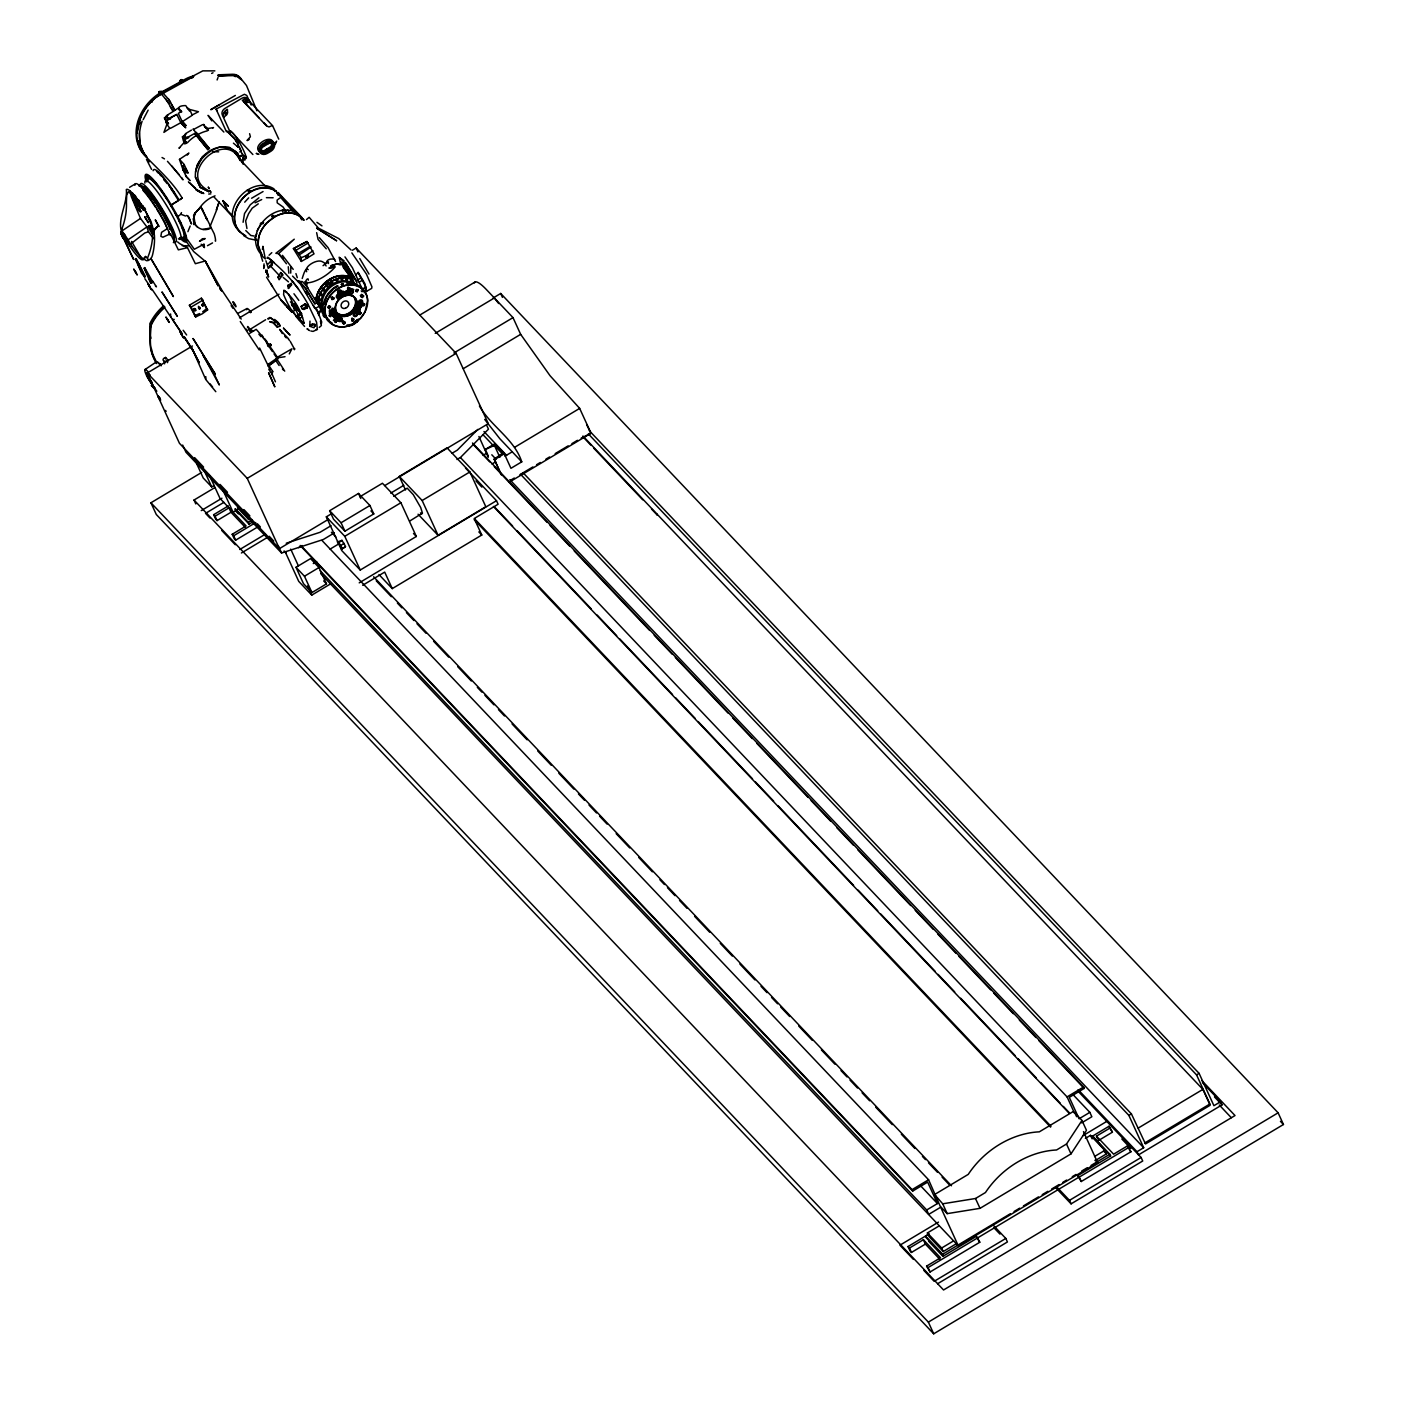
<?xml version="1.0" encoding="UTF-8"?>
<svg xmlns="http://www.w3.org/2000/svg" width="1404" height="1404" viewBox="0 0 1404 1404"><rect width="100%" height="100%" fill="white"/><g stroke="black" fill="none" stroke-linecap="round" stroke-linejoin="round"><path stroke-width="1.5" d="M180.01 83.169L179.589 81.362M273.692 145.437L272.095 142.067M277.395 327.097L280.221 326.114L278.396 323.043L269.638 321.709L273.622 323.131L277.395 327.097L273.622 323.131M302.211 278.501C303.229 275.482 305.563 266.409 308.266 269.656M159.126 91.822L159.284 94.349M308.424 254.299L307.704 257.757L301.316 261.442L293.383 248.613L306.95 241.506L314.057 253.843L307.704 257.757L305.949 257.283L306.528 255.475L312.916 250.754M167.883 359.915C164.777 363.654 160.056 359.161 165.584 357.476L167.883 359.915L167.515 362.653M321.007 288.434L322.095 287.171M324.587 284.363L326.43 283.503M327.079 317.901L327.904 318.778M346.068 277.255L344.752 276.535M215.286 240.926L215.549 241.172A54.633 8.582 59.1 0 0 214.18 233.731L211.302 228.045L208.775 229.027A12.811 11.794 -53.1 0 1 200.21 228.659C194.91 226.553 192.418 220.095 194.489 214.917A12.478 9.266 -41.2 0 1 198.736 209.126C202.351 203.878 207.318 198.666 215.058 195.858M159.091 396.946C154.651 392.137 163.285 405.423 159.74 397.981L159.81 399.14L159.056 397.35M191.119 223.569L189.136 217.445L186.662 215.356M275.202 144.489L276.641 141.102M333.029 315.338L334.977 318.41A2.352 1.895 -43.5 0 0 337.434 319.147L338.171 320.656A2.352 1.895 -43.5 0 0 341.716 320.568A2.352 1.895 -43.5 0 0 340.839 317.357L339.066 316.269A2.527 2.036 -43.5 0 0 337.609 315.093L336.416 314.829A2.352 1.895 -43.5 0 0 335.538 312.478L333.696 311.109C331.256 306.212 330.133 316.795 333.31 309.143A2.352 1.895 -43.5 0 0 332.888 308.231M195.402 177.044L200.333 187.434L208.898 191.699L200.333 187.434L195.402 177.044C194.173 159.249 211.934 143.506 229.501 147.385L237.645 153.211L241.927 162.618M260.46 225.939L260.53 223.429L263.566 222.552L262.864 223.833L260.53 223.429M342.752 262.513L347.736 268.182L351.86 277.413L353.246 277.957L347.736 268.182L341.26 262.022M329.501 309.775C329.133 313.408 334.907 310.319 332.239 308.318M334.117 310.582L332.415 312.829L329.852 311.758A2.352 1.895 -43.5 0 1 329.185 311.039M334.029 316.479L334.064 315.847A2.053 1.667 -43.3 0 1 335.275 314.391L337.1 314.636L337.188 316.532M165.514 358.95L165.584 357.476M184.854 105.581C169.515 106.195 189.049 117.866 178.273 108.073L174.974 110.196M194.156 310.705L194.682 309.073L195.718 310.547L194.156 310.705L194.173 308.582L195.612 309.652L194.91 308.599M317.971 313.776L318.076 311.934M328.115 307.932L329.01 306.002L330.677 306.967L329.098 308.406L328.203 306.651C331.432 303.65 329.922 310.337 328.15 307.195M358.511 304.65L358.353 302.667A2.352 1.895 -43.5 0 1 360.091 300.017A2.352 1.895 -43.5 0 1 362.565 301.053A2.352 1.895 -43.5 0 1 361.126 303.826L361.618 305.633A2.352 1.895 -43.5 0 1 360.196 308.125L359.968 309.757A2.352 1.895 -43.5 0 1 357.88 312.478L357.599 313.776A2.352 1.895 -43.5 0 1 355.844 316.444A2.352 1.895 -43.5 0 1 353.369 315.373A2.352 1.895 -43.5 0 1 354.861 312.601L355.686 310.898A2.352 1.895 -43.5 0 1 357.511 308.441L357.336 306.932A2.352 1.895 -43.5 0 1 358.511 304.65L357.371 302.106C359.74 303.036 356.019 303.633 358.494 302.86M193.927 216.286L195.138 224.377M341.312 284.468L343.015 283.748L342.909 284.819L341.312 284.468L343.015 283.748M283.941 290.365L283.59 294.542C288.048 305.3 294.226 316.462 304.019 323.113C301.456 310.459 294.068 298.315 283.941 290.365L286.837 292.137M128.905 243.278L122.429 232.327L121.902 228.87A70.288 51.65 -46 0 0 126.413 202.211L126.729 195.068L128.413 191.716C140.839 200.526 149.631 215.637 152.58 230.537A70.586 56.3 -38.1 0 1 147.455 258.213L148.245 259.986M193.91 216.76L193.875 220.182M320.059 310.81L319.901 312.513L318.55 312.372M138.733 199.982A5.862 0.93 59.1 0 1 139.47 201.913L139.663 202.492M318.655 315.461L318.883 313.039M179.572 81.906L181.414 79.554M356.528 320.691C354.738 323.973 358.248 317.901 357.774 320.867L354.826 322.464L360.565 318.252L365.093 311.723L367.585 300.737A23.236 18.778 -43.5 0 0 362.144 288.838L352.422 267.76L344.963 256.862M179.501 159.354L184.047 164.286L188.031 172.85L185.135 172.341L183.117 169.989L179.449 159.372L188.873 153.071L187.276 155.089M360.179 305.475A2.352 1.895 -43.5 0 0 360.231 303.808L359.915 302.562L361.126 303.826M226.816 131.151L234.503 138.522L237.925 143.928M362.53 291.19L366.549 291.014L364.97 283.801L358.125 272.411L355.703 275.184M137.136 133.047L140.681 117.322M262.46 249.473L262.881 246.314L265.303 258.933L260.653 254.615L262.706 261.232M195.542 172.043L197.367 164.777C202.808 156.3 210.74 149.263 220.744 146.929L230.08 148.297L235.995 151.65L234.977 152.948L243.682 163.461L264.619 185.451L269.129 187.574M333.59 316.567L333.871 315.11L333.59 316.567A2.352 1.895 -43.5 0 0 333.748 317.111M134.907 185.258A35.995 5.651 59.1 0 1 136.767 183.749A35.855 5.634 59.1 0 1 164.812 222.411L167.304 228.677L161.565 232.309L160.863 236.293L162.864 237.241L170.446 233.731L178.343 249.859L187.469 247.648L195.349 263.706L205.019 261.056L193.734 251.632L183.836 238.224L184.942 240.488M129.782 246.279L124.078 237.276L124.517 234.292L121.955 231.204L121.902 228.87M264.04 263.864L263.706 268.48L264.496 265.707M203.492 304.264L202.018 305.142L202.843 306.212L204.001 305.072L202.58 304.387C199.21 305.001 205.967 306.651 202.439 303.755M266.286 272.288L266.971 270.252L266.286 272.288L268.357 275.342L266.514 270.919M324.535 304.212L324.903 301.983M337.1 320.428L335.854 322.464L334.415 321.34L335.047 320.235L337.1 320.428L335.854 322.464M243.085 222.288L244.542 213.531L250.298 204.773L258.898 197.824M361.653 294.296L360.284 295.63M205.791 376.641L205.861 379.624L215.812 391.698M338.101 290.242L339.119 290.505M321.323 323.92L321.692 321.955L317.041 309.6M362.741 302.632L361.337 303.931M147.455 258.213L145.56 256.476L143.928 258.81A32.503 5.739 60.7 0 1 132.222 246.455M343.348 320.744L341.979 322.095M338.645 296.104L339.189 293.594L339.084 295.595L340.259 294.805L341.997 296.191A2.352 1.895 -43.5 0 0 344.577 294.542L345.156 294.349A2.352 1.895 -43.5 0 0 347.929 294.261L349.719 293.805A2.352 1.895 -43.5 0 0 352.843 292.997A2.352 1.895 -43.5 0 0 352.492 290.066A2.352 1.895 -43.5 0 0 349.403 291.225L348.648 291.242A2.352 1.895 -43.5 0 0 345.086 291.856L344.033 292.207A2.352 1.895 -43.5 0 0 340.575 293.875L339.891 294.331A2.352 1.895 -43.5 0 0 336.767 295.191A2.352 1.895 -43.5 0 0 337.188 298.104A2.352 1.895 -43.5 0 0 340.259 296.893L341.435 296.051M271.972 374.798L272.709 371.411L268.111 364.32L277.659 357.687A69.551 10.916 59.1 0 0 265.619 340.733L261.513 335.538A69.744 10.951 59.1 0 0 256.177 329.343L249.772 333.292M191.593 78.15L193.015 77.395M142.12 121.183C138.47 131.818 138.083 143.963 144.138 153.826L140.031 144.033L139.347 132.818M339.786 290.084L337.574 291.4M338.662 291.505L339.943 293.225L341.225 290.839C336.293 290.628 343.138 289.75 340.488 292.716L339.821 292.997M290.803 267.023L290.733 273.113M352.158 317.901L351.614 318.936M277.957 277.22L280.677 272.587L282.818 274.622L279.115 279.782L277.957 277.22L282.362 275.447L280.677 272.587L282.467 275.044M357.072 311.706L354.808 311.021L357.388 313.127M344.577 294.542L343.559 292.629L344.261 293.313M348.122 286.907L347.595 287.925M347.051 325.623C351.07 326.869 356.3 323.324 358.424 320.042L358.195 319.129M272.902 146.156C275.904 130.168 247.964 146.49 261.39 153.036M320.287 292.681L319.463 293.647M327.816 283.029L327.097 282.028L328.22 281.52M329.484 282.906L327.764 283.696M339.347 277.22L340.435 276.202M274.938 144.384L275.5 142.313M339.084 295.595L339.47 294.208L340.259 294.805L339.47 294.208M140.435 146.578L141.049 147.701M337.802 314.882L337.802 316.111L337.434 314.303A2.352 1.895 -43.5 0 0 335.907 313.812L334.907 314.145L335.293 313.127A2.352 1.895 -43.5 0 0 334.907 311.583L331.098 311.986L332.537 313.882A2.352 1.895 -43.5 0 0 334.222 316.602M193.717 308.968L194.261 310.038L195.103 309.143M132.59 192.98L132.889 198.561L135.749 205.668A5.862 0.93 59.1 0 0 139.207 210.969A5.862 0.93 59.1 0 0 140.593 211.32L138.663 202.387A5.862 0.93 59.1 0 0 137.311 199.175M346.841 325.149L352.035 324.342L358.248 319.691M305.037 303.826L307.195 307.722L305.037 303.826L301.088 306.511L302.264 308.95L304.071 309.494L307.195 307.722L308.16 304.545C298.262 286.118 283.608 269.954 267.374 257.371L267.058 258.336M359.722 305.563C355.914 299.438 366.005 300.333 359.599 303.615M357.862 320.094L356.107 322.271L354.528 322.06M358.073 309.652L357.265 307.441M225.43 111.776L224.096 112.917M358.125 272.411L365.953 287.311L362.285 288.978C347.262 277.132 324.271 293.331 325.131 311.004A23.236 18.778 -43.5 0 0 330.572 322.902C338.382 329.501 350.28 327.114 357.616 320.954L357.423 319.656L355.932 321.867L356.985 320.656M340.365 318.778L340.593 317.392M242.032 160.934L242.752 159.336M190.189 226.026L187.908 231.678M357.687 319.708L355.598 321.639M170.586 313.969L170.691 316.76L181.66 333.397M337.925 315.672L337.346 317.146L339.066 316.04L336.574 315.672L335.451 318.375L337.855 318.48L337.873 315.602L339.119 316.9M201.667 305.107L202.948 303.948M216.707 209.88L210.354 225.728M312.583 323.692L310.144 325.395L315.216 324.377L314.022 327.764L309.81 326.237L309.968 321.095M179.694 80.923L180.905 79.624M325.535 299.772L326.448 297.525M358.564 309.512A2.352 1.895 -43.5 0 0 358.722 308.424L358.985 306.862L360.196 308.125M145.56 256.476L143.419 259.775L141.944 259.793A32.59 5.704 60.7 0 1 129.765 246.104M255.686 236.416L256.827 233.696M267.69 264.426L270.41 261.688L272.183 263.461L268.322 268.129L265.9 260.775M193.506 215.935L194.805 212.987M159.705 397.946L159.81 399.14L159.354 397.385M270.761 344.454L270.744 346.033L270.358 344.085L267.532 345.7M166.409 120.411C167.322 121.323 164.022 118.814 166.883 124.324L163.917 132.38L169.796 128.361A2.352 1.334 -24.6 0 0 171.323 127.887L180.677 122.78L185.732 127.817L180.712 122.411L176.799 114.531L169.551 118.164L166.181 117.199A3.528 2.001 -24.6 0 1 166.62 115.532L173.587 111.214M337.504 292.734A2.352 1.895 -43.5 0 1 338.031 292.769L339.698 291.839A2.352 1.895 -43.5 0 1 340.593 291.014M268.445 149.895C266.339 151.632 270.674 150.281 267.357 148.719M333.292 309.845L330.484 311.951M196.964 167.883L202.351 156.844L206.476 154.036M294.349 308.038L297.192 307.072L295.051 303.615L292.401 305.159L294.349 308.038L297.192 307.072M289.277 353.913L291.892 348.824L277.799 357.002M338.557 295.595L337.697 293.155M143.19 119.621L148.14 110.144M185.626 105.493L189.522 110.986A2.334 1.334 -24.6 0 0 189.891 109.951L187.364 107.968M348.21 289.961L349.403 291.225M158.74 92.559L159.214 91.664M257.178 230.747L258.88 227.571M306.756 282.292C303.404 283.836 308.336 275.693 308.389 280.168M328.922 283.748C329.958 286.907 331.484 282.011 327.816 283.204M350.263 279.08L350.105 277.799L348.929 278.045M273.324 146.367L269.006 151.228L262.337 152.948M347.823 290.698L348.543 289.417M167.374 228.15L167.181 229.133M336.416 314.829L335.24 313.583L336.767 315.198M332.116 296.858L330.835 297.736M164.321 361.495L164.619 363.847M310.846 331.011L313.074 331.397L317.374 329.431L316.567 322.2L308.16 304.545L305.124 304.422L301.088 306.511M165.532 98.613L173.324 111.214L174.903 110.249L171.341 104.124M339.154 290.716L338.662 292.453M348.894 289.838L347.683 288.504L349.912 288.066L348.718 290.224L347.525 288.627C352.386 285.591 345.63 293.032 350.175 292.295M199.754 307.792C196.753 309.88 202.808 308.529 198.403 306.335M335.082 319.55L333.397 320.323M152.422 101.053L152.176 102.088M164.444 117.883L167.058 123.605A2.334 1.334 -24.6 0 0 168.427 123.605L164.444 117.883L167.796 115.268C164.461 117.322 168.304 120.586 170.779 118.462L166.953 120.533M174.236 319.41L172.481 319.445L181.976 333.362M942.716 1203.807L975.482 1198.507L985.45 1192.54A80.554 65.093 -43.5 0 1 1056.563 1149.981L1066.514 1144.014L1081.975 1120.462L1074.973 1113.091L1073.007 1111.67L1039.329 1131.835A80.554 65.093 -43.5 0 0 968.234 1174.393L934.555 1194.541L942.716 1203.807L947.209 1213.635L980.027 1208.335L1071.006 1153.877L1086.468 1130.308L1081.975 1120.462M182.432 136.837L183.468 141.102L186.416 142.559L182.432 136.837L185.855 134.222L184.626 135.679A3.949 2.264 -27.6 0 0 185.188 137.715L188.785 137.434L184.942 139.487M327.483 295.56L332.099 290.014L330.502 291.611M410.038 520.849L422.446 513.127L420.673 507.493L413.267 494.647L407.213 488.188L393.717 496.261M355.914 314.092A2.352 1.895 -43.5 0 0 356.353 313.022L357.213 310.968M331.309 312.583L333.327 310.056M358.74 312.285L359.196 310.863M331.677 312.671L334.696 312.039M202.141 305.581L202.58 304.387M362.952 290.049L363.917 290.382L359.108 285.942M329.413 280.133L331.063 280.01M474.341 282.941L475.236 281.906A68.322 10.723 59.1 0 1 486.416 289.593L513.004 317.62L520.656 334.345L550.017 375.675L579.659 408.388L591.049 433.222L509.336 482.134M288.434 288.434L291.786 284.679L287.662 285.521L288.434 288.434L291.435 283.169L287.662 285.521M337.557 317.427L338.715 316.567M244.717 202.176L248.666 197.859M340.54 291.488L339.68 293.331L341.154 294.471M218.006 77.518L217.111 79.958M326.658 263.197C325.886 259.354 331.677 258.143 334.766 259.512M329.975 314.285L329.15 315.97L330.554 316.672L331.063 314.092C326.132 315.654 333.573 317.164 330.502 314.215M212.671 127.887L213.513 127.588L207.353 128.624L208.476 130.133L207.002 130.958A30.011 23.973 -48.3 0 0 196.735 135.328A30.028 24.482 -38.5 0 0 187.539 142.594L185.504 143.734L184.135 142.506L178.975 148.245L179.694 147.613M305.949 257.283L307.722 255.458M259.213 349.929L240.277 321.516M477.834 429.396L457.3 450.14L451.895 453.369M169.094 233.222L168.989 232.029M144.033 258.301C146.367 263.601 151.685 259.038 152.387 255.51A70.34 61.636 -40.4 0 0 154.422 235.328L153.545 230.203L158.389 225.517L155.265 219.814L158.95 226.553L158.389 225.517L153.738 230.87M269.059 255.247L271.797 252.65M164.759 306.792C155.791 314.689 146.806 325.377 150.93 338.311M159.424 91.453L161.776 91.295M342.98 293.857L342.295 294.454A2.352 1.895 -43.5 0 1 341.751 294.752M206.142 127.115L207.511 129.94L207.687 128.484L204.738 127.009L203.633 124.342L206.16 128.115L205.16 126.869M195.718 310.547L194.103 310.231M306.493 219.586L309.143 217.304L318.497 228.15L338.785 238.592L351.018 249.965M145.963 156.739C158.687 169.937 172.692 182.029 182.151 198.052L180.133 199.666M350.228 292.699A2.352 1.895 -43.5 0 1 349.666 292.804L345.858 293.401M234.626 76.343L236.047 76.606M239.891 159.845C225.096 128.606 176.922 173.868 207.845 190.189M306.651 271.744C303.685 266.971 316.04 259.178 321.692 261.39A2.264 1.562 -26.7 0 0 322.358 261.688L325.008 263.32M245.173 100.526L245.805 99.157L244.243 98.842M202.685 311.793L206.564 308.74L201.386 298.192L189.382 305.212L195.665 316.953L202.299 313.794L207.634 309.88L201.386 298.192M264.882 338.873L268.427 346.595M129.466 244.928L144.77 232.994L148.455 231.783L153.633 238.662M357.125 291.47C359.986 287.697 353.018 291.014 357.125 291.47A17.954 14.514 -43.5 0 0 355.598 290.452M314.935 303.826L316.725 302.457L306.423 285.889L302.457 281.607L297.859 281.239L304.773 287.504L314.935 303.826L305.51 288.031L299.385 281.327L297.859 281.239M343.26 284.556L342.067 284.977M301.316 261.442L301.246 257.722L299.298 254.861L311.039 247.034M268.322 268.129L272.341 265.128L270.41 261.688M337.451 541.909L338.82 542.699L341.962 540.364L345.595 546.472L342.313 548.788L337.451 541.909L341.962 540.364M195.665 316.953L191.137 307.072L203.124 300.017M176.518 114.479L170.533 117.796M235.539 140.312L236.662 142.401M176.693 215.461C173.289 207.265 176.535 222.411 181.502 212.601M342.313 548.788L340.803 545.594L343.98 543.295M268.445 365.795L273.604 362.092M258.283 203.843L252.193 208.196L248.543 213.794L245.63 220.954L246.946 228.536M357.213 303.896L359.126 303.369M272.709 371.411L270.867 372.709L268.796 369.34M127.799 239.996L146.911 226.957L140.505 218.427L131.467 196.999A33.257 5.23 59.1 0 1 130.291 191.242M501.368 474.921L494.19 459.055L502.176 453.58L494.419 445.419L484.801 449.736L494.787 443.769L504.299 453.79L510.951 468.304L521.761 461.846C514.25 438.838 491.172 426.64 479.413 406.019M122.587 230.484L140.505 218.427M144.823 369.673L156.388 361.881L153.843 356.634A41.085 33.012 -43.3 0 1 151.509 348.859M333.976 288.399L338.083 285.977A20.393 16.479 -43.5 0 0 328.273 294.015M156.476 97.016L189.873 78.554M222.867 200.719L228.325 206.09L222.867 200.719L227.413 210.723L232.836 216.742L214.198 197.192M239.575 156.985L241.137 155.546L239.049 156.248L241.137 155.546M265.637 319.743L249.298 329.852M185.802 125.447L182.257 121.709L178.326 113.391L181.432 111.39M182.257 121.709L191.155 116.005A2.352 1.334 -24.6 0 0 192.137 114.988L198.455 111.723L188.978 109.266M283.503 328.203L290.049 335.065L287.487 332.713M293.383 248.613L306.95 241.506M302.264 308.95L306.212 306.458M294.664 248.859L298.403 253.334L309.793 246.613M295.84 250.368L308.266 242.892M201.07 207.055L195.016 213.092L193.612 219.814M336.872 285.942C326.272 291.681 318.813 306.335 325.588 317.497M196.314 132.345L209.547 148.754L197.578 134.907L195.595 135.802M263.057 191.541L251.614 198.245M239.207 156.599L241.225 155.932M357.336 280.151L360.723 278.097M359.248 282.151L362.636 280.098M247.157 140.295L250.403 136.767L249.596 133.696M182.151 198.052L171.025 205.072L178.431 200.684M160.916 93.629L162.337 92.331L168.796 99.491L174.903 110.249M262.443 146.297L266.163 144.068M328.343 519.375L279.414 548.648L179.449 443.295L147.28 373.008L192.436 345.981M239.487 317.83L279.01 294.173M352.404 250.263L356.16 247.999L456.124 353.352L488.311 423.639L384.801 485.573M419.814 315.058L475.236 281.906M493.155 297.981L500.684 293.471L1278.114 1112.81L1283.449 1124.499L933.713 1333.8L156.283 514.478L150.93 502.79L201.702 472.411M435.24 333.345L494.348 297.964L498.648 303.51M196.578 463.46L203.229 477.992L211.706 486.925L214.092 485.486M195.805 503.931L194.033 500.035L214.707 487.662M453.878 353.001L513.004 317.62M147.28 373.008L247.244 478.36L456.124 353.352M201.263 510.6L221.937 498.227M223.885 502.369L205.528 513.355L209.968 518.041M245.279 527.325L230.993 512.267L217.076 520.603L215.637 519.094L213.636 514.706L228.378 505.896M213.636 514.706L215.058 516.216L228.992 507.879L230.993 512.267M463.39 368.62L520.656 334.345M240.031 507.967L233.046 512.144L223.025 490.277M235.451 508.845L248.297 522.393L252.053 520.147M257.739 526.939L235.644 540.171L234.205 538.662L232.204 534.275L246.121 525.938L220.007 498.402L209.108 474.587M234.837 509.108L249.105 524.148L252.755 521.972M232.204 534.275L233.626 535.784L255.739 522.551M239.786 549.49L265.496 534.099M241.4 553L268.954 536.503M329.642 510.723L358.494 493.453L369.919 505.493L373.78 513.917L344.928 531.186L333.503 519.147L329.642 510.723L341.067 522.762L344.928 531.186M359.986 496.7L382.432 483.257L400.895 502.737L416.339 536.468L360.231 570.042L341.769 550.579L326.325 516.847L331.941 513.478M405.493 489.961L399.298 476.43L447.034 447.841L469.884 471.937L485.819 506.721L438.066 535.293L418.076 514.215M331.028 525.71L320.042 532.292L286.223 543.225M298.666 547.683L302.211 545.559M341.067 522.762L369.919 505.493M390.716 493.137L403.773 485.328M334.327 532.906L323.341 539.487L281.572 553L185.977 452.263L182.678 445.068M457.002 459.494L460.6 457.335L488.469 429.185L486.819 425.587M326.325 516.847L344.787 536.31L400.895 502.737M295.998 567.304L310.53 558.616L318.989 567.532L326.483 583.871L311.951 592.576L303.475 583.643L295.998 567.304L304.475 576.237L311.951 592.576M483.116 455.317L486.591 453.246M330.08 549.122L339.241 543.629M313.285 563.548L316.672 561.53M399.298 476.43L422.148 500.508L469.884 471.937M515.005 447.086L579.659 408.388M494.313 459.775L504.299 453.79M304.475 576.237L318.989 567.532M491.997 464.004L495.63 461.828M505.036 456.124L512.249 451.807M285.082 551.544L298.736 581.379L311.776 595.12L330.975 583.643M510.582 480.238L514.303 478.027M519.866 474.692L532.888 466.935M536.591 464.706L540.312 462.495M545.893 459.161L549.596 456.949M555.177 453.615L568.181 445.858M571.902 443.629L577.465 440.312M581.186 438.083L591.049 433.222M359.213 582.853L496.489 500.702L498.104 504.229L474.236 518.515L481.783 535.029L392.26 588.609L378.992 574.605M362.671 585.275L384.696 572.095L392.26 588.609M301 545.629L912.074 1189.644L928.588 1179.764L940.224 1206.264L947.209 1213.635M460.512 457.651L1067.058 1096.893L1083.572 1087.012L1084.204 1088.416L1069.286 1097.349L1079.097 1118.777L1089.837 1112.354L1091.856 1116.742L1081.624 1122.867M300.14 545.454L912.723 1191.048L927.64 1182.115L937.451 1203.561L926.71 1209.985L320.165 570.744M938.486 1222.112L899.929 1245.19L913.425 1259.406M1082.958 1135.66L1106.826 1121.375M956.387 1243.681L943.26 1251.526L928.992 1236.485L927.377 1232.958L939.311 1225.815M1085.397 1138.398L1090.522 1135.345L1104.79 1150.385L1106.405 1153.895L1095.155 1160.634M939.68 1259.16L925.394 1244.102L911.477 1252.438L910.038 1250.929L908.037 1246.541L928.29 1234.414M1092.4 1136.205L1108.967 1126.289L1112.407 1132.186L1098.49 1140.522M908.037 1246.541L909.459 1248.051L923.393 1239.714L940.522 1257.773L926.605 1266.11L930.045 1272.006L979.781 1242.242L976.342 1236.345L943.506 1255.983L926.377 1237.924L925.569 1236.169L929.325 1233.923M520.656 474.394L1128.886 1115.408L1131.413 1113.899L1145.506 1143.962L1210.16 1105.264L1202.895 1089.381L582.923 436.012M588.346 433.889L1196.577 1074.902L1199.104 1073.376L1213.916 1105.703L1220.567 1101.719L1222.024 1104.878L1138.468 1154.895L1137.012 1151.719L1078.167 1089.697M1097.805 1139.048L1096.471 1136.134L1110.406 1127.798M1138.223 1128.079L1202.895 1089.381M927.377 1232.958L941.663 1248.016L953.597 1240.873M1094.558 1156.51L1104.79 1150.385M925.569 1236.169L942.698 1254.228L1010.301 1213.776M1014.057 1211.529L1019.69 1208.16M1023.446 1205.913L1038.469 1196.91M1042.224 1194.664L1047.858 1191.294M1051.614 1189.048L1059.125 1184.555M1062.881 1182.308L1066.636 1180.062M1072.27 1176.692L1076.026 1174.446M1081.659 1171.076L1087.293 1167.707M1091.048 1165.46L1109.827 1154.211L1110.617 1155.966L1077.798 1175.622L1081.238 1181.519L1130.975 1151.754L1127.535 1145.857L1113.618 1154.193L1096.471 1136.134M320.656 573.552L958.353 1245.892L1097.612 1162.547L1083.467 1131.624M926.605 1266.11L928.026 1267.601L1078.605 1177.377M1077.798 1175.622L1079.22 1177.114L1128.956 1147.349M1144.734 1142.979L1209.897 1104L1196.577 1074.902M1137.012 1151.719L1143.681 1147.735L1128.886 1115.408M937.644 1283.73L1007.423 1241.961L1005.808 1238.451L934.186 1281.308L923.832 1270.392M1057.563 1187.784L1069.479 1200.35L1141.101 1157.493L1142.716 1161.003L1071.094 1203.86L1056.194 1188.153M150.93 502.79L928.36 1322.112L1278.114 1112.81M129.607 187.294L135.416 183.819M247.315 140.593L249.245 139.435M315.953 308.143L319.901 305.809L321.92 310.196L318.094 312.723L313.408 305.493M235.363 95.437L210.775 109.705L219.112 104.879M364.145 292.716L371.674 288.382L371.937 286.82L366.426 274.078L351.86 252.895M271.779 125.711L269.094 126.922L266.707 126.079L242.348 100.368L243.454 99.719A5.16 4.177 -43.5 0 1 249.596 100.965L250.035 101.93L247.63 102.474A2.352 1.895 -43.5 0 1 246.542 102.825A6.23 5.037 -43.5 0 1 244.665 102.439A2.352 1.895 -43.5 0 1 243.98 101.72L243.366 100.439M203.931 244.173L194.331 249.263L187.452 239.628M156.528 171.235L157.406 172.165M267.953 318.585L269.901 317.479L276.412 322.007L270.884 317.936L268.111 319.059M214.847 70.867L202.808 70.867L162.337 92.331M239.751 151.93L240.979 151.246M309.81 326.237L313.987 324.008L315.461 326.097M207.494 245.682L212.53 242.91M226.43 131.713L216.076 109.108L244.401 94.279L246.771 95.437L251.176 105.054M237.89 313.355L246.683 308.722M202.685 124.605L193.348 129.572M331.098 311.986L334.327 311.161M291.734 312.057L287.048 306.827L291.734 312.057L295.349 310.231L291.523 304.001L292.155 305.826M140.716 146.736L140.523 147.613M341.453 548.964L344.963 547.244M255.107 202.79L261.706 199.579M211.232 227.799L202.896 229.449M139.891 122.253L139.856 123.78M318.164 298.42L316.848 297.946L317.936 296.683M326.483 316.602L325.359 316.532M211.635 73.412L213.022 72.78M194.524 315.742L199.666 313.548M301.246 257.722L306.528 255.475M144.331 209.74L144.173 208.231M195.63 309.073L194.173 308.582M343.383 293.278L345.156 294.349M332.204 311.583L333.696 311.109M282.52 198.227L278.115 192.559L276.974 192.892L304.159 220.147M298.017 318.024L302.457 317.444L300.93 314.654L295.717 316.163L304.563 326.448M319.252 327.43L321.411 325.552L320.445 321.183M285.03 335.889L284.872 336.591M194.717 133.45L207.95 149.701L194.717 133.45L188.856 136.627A3.528 2.001 -24.6 0 1 186.416 137.346A3.791 2.159 -24.8 0 1 184.275 136.381L185.486 133.678L191.453 130.098M332.239 267.251L331.133 267.795A2.352 1.895 -43.5 0 1 329.308 268.076L328.887 267.953A2.352 1.895 -43.5 0 0 330.624 267.655L332.923 267.62L332.274 267.006M212.583 386.942L210.003 383.818M336.749 263.97L332.028 265.356L338.259 263.689L336.749 263.97L339.856 264.707M359.494 314.268C363.443 312.899 357.458 310.793 359.126 314.163M343.576 323.797C347.508 322.464 341.541 320.287 343.208 323.675M162.039 92.05L160.951 92.348A1.878 1.509 -43.5 0 0 159.898 93.875L159.916 94.489M277.834 357.774L285.03 356.704M271.253 345.349L269.761 344.226M148.104 372.534L148.017 374.412M208.722 194.05L210.863 193.857M346.56 282.801L353.387 283.239M218.813 75.904L235.819 75.588L240.786 79.115M294.542 308.81L292.523 304.773M346.823 282.695L351.579 282.783M218.094 74.816L232.59 74.272A11.741 9.477 -43.5 0 1 240.681 78.922M218.866 75.588L233.38 75.044A11.706 9.459 -43.5 0 1 241.453 79.712M217.638 75.658L233.362 75.061M353.808 311.214L357.88 312.478M304.019 323.113L299.403 319.919L291.839 310.231M356.686 311.232L354.58 310.214L355.774 311.477M266.409 197.666L273.131 197.753M316.216 329.413L317.374 329.431M182.274 245.718L188.54 245.84M212.688 151.667L218.691 151.825M183.117 80.8L181.836 81.011A1.878 1.509 -43.5 0 0 180.835 82.099M271.305 141.822C266.321 141.348 258.985 145.612 260.196 151.263M256.3 153.492L257.687 153.703M233.327 75.36L238.031 76.448L240.856 79.396M234.977 152.948L237.645 153.211M350.052 288.996L351.456 289.557M256.476 153.44L258.863 154.387M354.475 311.477L355.826 312.214M233.977 75.325L235.767 75.588M254.352 236.065L250.79 235.468L245.77 230.554M256.599 240.26L248.613 238.627L243.559 235.539M274.64 319.428L278.483 322.745M203.843 193.559L196.244 189.628M339.698 257.774L344.12 260.793M345.138 293.12L342.839 290.926M193.91 223.587L193.998 222.148M342.699 263.759L340.874 263.162L347.894 271.411M198.297 190.681L196.051 189.873L202.036 193.454M230.467 130.87L230.642 131.555A5.16 4.177 -43.5 0 0 231.256 132.467M204.335 247.508L201.158 244.208M181.379 214.479L185.609 216.023M297.209 213.11C274.394 199.877 243.348 232.608 260.565 253.72M296.525 316.479L299.93 313.461L300.93 314.654M340.61 294.875L339.189 293.594M284.766 211.179L282.327 210.109L282.713 212.004M152.597 280.975L156.458 286.837L155.388 285.96M303.387 219.129L300.877 217.989L303.65 220.095C284.731 197.999 245.331 231.993 262.144 254.861M268.006 257.301L274.394 262.759M229.519 131.256L230.607 132.625M355.826 283.924L357.792 284.872M308.494 329.536L306.985 328.817L309.529 330.589M187.469 247.648L180.66 244.173A40.189 6.318 59.1 0 1 177.624 241.874M276.255 191.26C255.791 178.975 227.817 203.826 235.907 225.816A27.396 22.131 -43.5 0 0 243.647 234.714M332.485 323.341L327.027 319.55L328.589 321.235M164.461 158.88L162.039 157.511M245.84 235.784C216.356 220.428 250.719 174.377 276.184 191.084L278.08 195.226M294.963 348.982L294.313 348.648M354.668 322.095L357.107 321.797L357.616 319.919M181.818 237.732L183.38 240.312L181.853 238.118M148.42 373.166C143.629 373.271 153.054 385.38 155.019 388.487M325.237 317.234L316.391 297.911A23.938 19.34 -43.5 0 1 350.579 277.448L351.228 278.08M141.892 271.727L140.33 269.129L142.102 271.569M288.452 281.853L283.204 277.448M142.19 187.627L151.772 197.736A30.555 4.809 59.1 0 1 155.897 203.633M420.48 512.881L421.937 513.829M185.977 172.657L183.854 170.428M333.573 316.128C329.94 312.916 338.855 311.512 335.31 315.742A2.001 1.615 -43.5 0 1 333.59 316.128L334.854 317.286M202.966 210.389L201.913 209.073L202.597 210.67M360.846 305.019L357.809 306.195L359.512 307.967A2.001 1.615 -43.5 0 0 360.986 306.809L360.846 305.019A17.954 14.514 -43.5 0 0 361.249 302.808M266.549 277.167L280.993 300.14L288.557 307.265M316.935 222.341L321.955 225.868M193.103 128.975L197.578 134.907M250.035 312.337L249.35 311.811A10.565 1.667 59.1 0 1 250.474 312.706M315.04 297.911L324.201 316.777A24.061 19.445 -43.5 0 0 326.325 317.76M154.651 388.504L151.421 385.538L156.844 391.19M282.397 368.936L283.275 369.989M182.204 79.677L183.204 81.221M146.648 180.94L146.823 181.958M335.029 322.025L335.17 320.217L336.802 320.796M233.415 143.155L238.259 147.227L236.82 145.718M293.998 309.055L295.349 310.231M194.436 187.592L198.28 190.944M292.558 276.114L300.263 283.819L314.724 308.143M356.195 311.899L354.457 309.793A2.352 1.895 -43.5 0 1 354.475 309.213M151.421 385.538L154.51 388.294M293.225 269.357L282.45 255.335M198.35 307.651L199.824 308.985M246.121 158.512L246.314 157.564C245.63 153.317 233.942 129.484 229.08 131.221M244.542 159.459L236.416 140.786L227.132 131.239M142.015 207.81L141.927 206.651M244.103 159.582L244.945 160.038L244.594 158.512M149.193 221.428C151.456 222.657 146.262 213.97 146.367 216.707M144.05 209.582L143.12 208.599M234.994 305.405L233.836 303.334L235.065 305.37M169.796 128.361L166.883 124.324M145.226 276.114L135.995 258.494L137.943 263.268M139.768 206.493L138.224 203.703L139.786 205.984M186.644 334.977L183.187 330.273M232.66 215.83L227.413 210.723L223.113 200.561M178.992 174.447L167.48 161.337M195.56 225.149L197.543 227.167M339.347 292.611L340.575 293.875M347.209 292.523L348.42 293.769M169.428 228.764L170.235 229.589A30.555 4.809 59.1 0 0 164.057 217.041M277.501 322.534L279.887 325.166M283.275 258.582L278.589 253.685L275.868 253.282L294.261 239.189L278.589 253.685L286.434 263.759M284.082 550.965L285.977 552.965M278.115 192.559L302.141 217.743M291.751 303.387L301.807 313.934L290.4 301.79M1280.43 1121.305L1283.449 1124.499M589.382 430.782L1199.104 1073.376M1201.842 1080.589L1235.011 1115.548L943.558 1289.978L194.033 500.035M1202.473 1082.642L1220.567 1101.719M1214.478 1096.928L1222.024 1104.878M1219.251 1104.983L1231.308 1117.707M583.38 437.241L590.856 445.138M593.857 448.297L642.716 499.789M651.474 509.003L657.3 515.145L656.616 513.671M249.93 101.755L272.481 125.535M244.261 102.141L259.319 118.006M263.847 122.78L266.584 125.535M230.326 130.748L252.878 154.528M521.761 461.846L499.859 438.75L484.696 419.41M483.959 431.537L506.598 455.387M523.201 472.885L1131.413 1113.899M347.472 289.996L348.648 291.242M482.923 434.643L493.488 445.77M186.17 125.658L181.941 120.814M358.564 307.862L359.793 309.143M491.804 454.791L496.033 459.248M509.81 479.694L1143.681 1147.735M472.499 442.997L1083.572 1087.012M165.654 120.674L168.427 123.605M183.643 139.628L186.416 142.559M473.13 444.401L489.733 461.898M494.261 466.672L547.069 522.323M550.087 525.5L569.691 546.174M574.218 550.947L649.666 630.449M654.194 635.222L672.305 654.299M675.324 657.493L728.132 713.144M732.66 717.918L752.263 738.592M756.791 743.348L808.09 797.419M811.108 800.596L830.729 821.27M836.766 827.64L853.351 845.12M857.879 849.894L910.687 905.545M915.215 910.318L933.327 929.413M937.854 934.169L955.966 953.263M958.985 956.44L990.662 989.838M993.681 993.014L1013.302 1013.688M1019.322 1020.041L1035.924 1037.538M1038.942 1040.715L1084.204 1088.416M1078.096 1091.259L1141.101 1157.493M1121.849 1139.013L1130.782 1148.437M1112.407 1132.186L1108.967 1126.289M1129.553 1150.245L1130.975 1151.754M1073.253 1094.857L1089.837 1112.354M316.725 302.457L319.901 305.809M183.222 167.796L188.031 172.85M324.201 316.777L323.201 315.689M183.117 169.989L185.346 172.323M465.514 468.058L496.489 500.702M475.974 480.905L481.87 487.118M1109.827 1154.211L1092.681 1136.152L1103.491 1148.454M1106.334 1151.456L1110.617 1155.966M494.489 506.914L512.6 525.991M517.128 530.765L591.066 608.687M597.104 615.04L616.707 635.714M619.726 638.89L672.534 694.559M675.552 697.735L695.173 718.409M698.192 721.586L752.509 778.834M755.527 782.01L773.622 801.087M778.149 805.861L853.597 885.362M858.125 890.136L877.746 910.81M880.747 913.986L935.082 971.235M938.083 974.411L954.685 991.908M960.722 998.262L1015.039 1055.51M1018.058 1058.704L1036.17 1077.781M1040.697 1082.554L1060.301 1103.228M1063.319 1106.405L1069.357 1112.758M493.453 506.458L1069.251 1113.319M1103.544 1150.894L1106.405 1153.895M1095.243 1160.037L1097.612 1162.547M474.605 518.813L1050.964 1126.254M474.219 519.691L1050.596 1127.131M478.834 531.923L481.783 535.029M279.607 329.378L288.54 338.785M154.405 230.484L150.228 226.097A5.862 0.93 59.1 0 0 149.491 227.097A5.862 0.93 59.1 0 0 153.071 233.415M153.598 230.958L149.438 226.57A5.862 0.93 59.1 0 0 148.701 227.571A5.862 0.93 59.1 0 0 152.264 233.889M206.564 308.74L207.634 309.88M413.496 533.467L416.339 536.468M189.382 305.212L191.137 307.072M370.919 510.916L373.78 513.917M993.892 1225.885L1005.808 1238.451M994.014 1227.833L999.981 1234.116M331.379 532.239L335.889 537.012M373.622 576.763L951.491 1185.783M376.254 580.817L391.347 596.718M397.385 603.071L401.895 607.844M406.423 612.618L413.969 620.568M416.988 623.745L426.044 633.292M433.59 641.242L448.683 657.142M457.722 666.672L471.305 680.993M477.342 687.346L481.87 692.119M484.889 695.296L493.945 704.843M498.473 709.617L504.51 715.97M512.056 723.92L527.132 739.82M537.697 750.947L551.281 765.268M558.827 773.218L573.903 789.118M578.43 793.892L584.468 800.245M588.996 805.018L596.542 812.969M599.561 816.145L607.107 824.095M616.163 833.643L629.729 847.946M638.785 857.493L652.369 871.814M659.915 879.764L664.443 884.52M667.462 887.714L675.008 895.664M679.536 900.438L687.065 908.388M694.611 916.338L709.704 932.238M720.27 943.365L732.344 956.089M739.873 964.039L754.966 979.939M761.003 986.292L767.04 992.663M771.568 997.437L777.605 1003.79M780.624 1006.966L789.68 1016.514M798.718 1026.043L812.302 1040.364M821.358 1049.911L834.941 1064.214M840.978 1070.568L847.016 1076.938M850.017 1080.115L857.563 1088.065M862.091 1092.839L869.638 1100.789M875.675 1107.142L892.277 1124.639M901.333 1134.186L914.899 1148.49M922.446 1156.44L925.464 1159.616M928.483 1162.81L937.539 1172.34M942.066 1177.114L949.613 1185.064M322.042 540.522L928.588 1179.764M979.781 1242.242L976.342 1236.345M920.849 1186.064L937.451 1203.561M323.657 580.905L326.483 583.871M194.63 457.651L203.598 467.093M220.024 484.415L227.483 492.277M243.91 509.599L249.894 515.9M257.353 523.762L260.354 526.921M269.305 536.363L273.78 541.084M199.982 466.11L204.229 470.568L211.706 486.925M238.698 507.16L247.262 516.181L248.859 519.708L237.434 507.669M235.626 510.863L238.487 513.864M928.606 1241.189L942.891 1256.229M221.797 530.519L235.293 544.734M223.868 132.064L208.055 115.356L211.776 120.867M190.066 180.625L186.048 176.36L189.68 180.221M240.488 232.099C216.76 213.092 249.666 173.622 273.92 188.82L275.079 191.541M138.645 266.076L139.698 267.392M361.232 290.839L362.109 291.786M171.85 166.058L183.011 179.835L181.695 177.746M359.845 303.264L361.056 304.58M338.68 293.032L339.891 294.331M269.919 265.391L278.589 274.71M160.758 93.278L169.059 103.247M148.982 374.061L150 375.166M235.293 306.476C238.206 308.617 231.607 298.28 233.011 302.79M283.555 328.167L288.733 333.854L286.012 330.8M294.559 212.127L278.887 194.138M266.742 148.824L267.848 150.052M153.703 231.484L153.861 232.66M276.219 360.179L275.921 358.792M272.499 286.398L270.656 283.59M319.357 237.662L328.01 247.56L335.538 261.513M287.381 307.423L280.993 300.14L285.644 305.3M164.9 180.572L163.759 178.326L164.689 180.309M291.119 209.442L280.677 197.455L277.132 200.07L277.202 202.843L283.046 206.985L286.398 211.986M326.272 248.824L318.076 239.417L316.637 232.66M240.119 77.694L246.49 85.504L256.932 110.793M188.417 181.8L189.277 182.818M258.863 334.205L260.986 336.697M347.736 291.628L348.49 292.541M168.304 98.754L170.639 102.299M288.399 339.101L289.452 340.365M154.317 387.434L155.405 388.715M219.744 288.434L220.639 289.838M354.58 310.214L356.335 312.337M124.078 237.276C114.373 222.622 127.957 204.703 126.325 189.54A35.977 5.651 59.1 0 1 143.734 207.862L151.07 221.604L153.545 230.203M254.703 237.627L256.686 240.049M285.521 336.907L286.311 337.873M354.896 283.959L352.299 279.256A23.938 19.34 -43.5 0 0 318.111 299.719L326.957 319.041A23.938 19.34 -43.5 0 0 329.273 319.954M343.506 267.743L348.631 274.693M292.032 280.747L298.508 289.048M156.037 390.575L147.508 377.588A14.093 2.211 59.1 0 1 147.701 371.34M136.855 199.982C133.485 191.418 139.803 208.669 136.451 200.21M216.076 109.108L217.094 110.723M187.557 108.582L187.487 107.792M151.299 282.59L150.526 281.678L150.912 283.046M141.769 207.511L140.154 204.264L141.664 206.16M345.314 262.408L356.897 281.502M293.945 293.752L298.841 300.403M231.116 305.651L232.959 308.336M246.367 329.168L247.297 330.502M153.159 385.924L150.79 382.397A10.565 1.667 59.1 0 1 146.648 373.324A10.565 1.667 59.1 0 1 149.842 375.096M280.677 272.587L282.625 275.359M346.823 270.516L345.138 268.146A13.759 2.159 59.1 0 0 340.066 264.584M219.55 287.416L221.674 291.172M359.74 258.529L368.989 274.061M274.026 353.913L276.5 357.493M248.947 329.94C253.773 336.591 246.893 322.885 247.595 327.483M325.921 263.636L325.359 263.373A2.352 1.895 -43.5 0 0 326.255 263.039L328.36 261.776L328.413 263.531M305.388 291.927L307.3 294.7M270.358 344.085L270.99 344.998M338.82 542.699L340.803 545.594M300.017 281.888L300.877 283.134M160.547 174.763L159.758 173.798L160.091 174.903M158.845 173.219L158.073 172.253L158.389 173.376M144.858 278.694L149.631 285.714M152.001 289.242L171.06 317.339M293.541 348.104L294.349 349.719M162.232 176.518L162.952 177.781M180.993 238.136L181.748 239.049L181.274 237.855M241.225 319.077L222.165 290.61L205.089 260.723L218.199 285.977L205.195 260.846M331.888 266.444L330.502 266.163L331.888 265.321L333.274 266.514A15.216 2.387 59.1 0 1 334.608 266.198L335.187 266.935C329.308 274.008 317.62 281.748 308.248 282.801A14.391 2.264 59.1 0 0 307.195 284.117M355.212 310.389L354.843 309.459M323.06 265.689L324.956 264.145L326.097 265.953M244.875 155.546L245.858 157.476L244.875 156.318M287.89 210.214L288.996 211.881M172.85 110.969L170.235 106.686M141.822 206.757L142.418 207.652M132.222 246.507L124.517 234.292M183.959 336.89L193.155 350.895L205.581 379.133M141.98 259.266L131.555 241.4M190.102 110.442L192.137 114.988M234.486 305.405L233.678 304.071M305.124 304.422L307.195 307.722M276.465 358.81L278.94 362.092A58.722 9.231 59.1 0 1 284.731 371.147M183.187 169.41L183.977 170.691M261.583 254.282L258.038 244.717L258.827 237.136A27.466 22.201 -43.5 0 1 266.76 222.832L275.746 216.111A27.466 22.201 -43.5 0 1 299.982 216.163L301.632 219.796M230.203 132.801L229.554 131.52M280.116 329.958L282.257 333.573M140.014 147.595L146.736 156.809A43.261 34.96 -43.6 0 1 137.803 140.663L139.452 145.84M298.403 253.334L299.298 254.861M272.815 142.629L273.517 143.857C274.149 149.438 267.339 153.317 262.425 153.054A4.458 3.598 -43.5 0 1 260.302 151.369L259.951 149.965C260.828 144.91 268.69 139.154 273.218 143.085L273.692 144.436M150.07 379.694L151.509 382.186M300.561 319.901L288.382 293.699M151.386 381.397L152.281 382.994M165.532 410.407L166.093 411.39M142.822 205.581L143.805 207.423M141.26 205.826L140.26 203.966M191.049 346.648L199.245 362.706L191.032 346.735M156.792 363.583C148.771 352.439 150.105 338.048 151.193 325.202A46.016 36.978 -43.3 0 1 164.637 307.511M290.207 341.277L294.033 348.28M141.98 271.218L142.524 272.236M150.579 283.011L144.068 267.988L152.036 283.064M211.302 227.869L201.246 207.283M144.665 207.757L145.542 209.442M205.967 217.76L207.072 219.884L206.388 217.901M259.617 348.034L270.235 369.936M193.489 223.587L194.068 224.71M160.846 175.254L161.267 176.149M152.615 281.625L144.647 267.532L146.578 272.639M248.789 329.045L248.508 328.15L249.737 330.203A58.722 9.231 59.1 0 1 253.527 331.204M134.714 195.735L134.995 196.788L133.415 194.366M586.609 424.57L590.47 432.537M357.09 282.959L346.507 264.724L339.154 257.195L340.803 264.724M239.435 147.262L241.032 150.667M146.49 159.372L151.562 169.375M975.482 1198.507L980.027 1208.335M494.419 445.419L499.877 457.3M182.66 168.831L186.188 176.518L185.591 175.202M156.195 362.811L152.878 355.616A41.085 33.012 -43.3 0 1 150.158 343.647L149.842 323.657A46.718 37.539 -43.3 0 1 163.741 305.686M1127.535 1145.857L1128.869 1148.788M1090.522 1135.345L1092.119 1138.855M1074.973 1113.091L1076.622 1116.689M1067.058 1096.893L1074.569 1113.319M1079.22 1177.114L1081.238 1181.519M1069.479 1200.35L1071.094 1203.86M958.353 1245.892L940.662 1207.229L928.728 1214.372L926.71 1209.985M941.663 1248.016L943.26 1251.526M942.698 1254.228L943.506 1255.983M912.074 1189.644L912.723 1191.048M500.684 293.471L502.457 297.367M923.393 1239.714L925.394 1244.102M928.026 1267.601L930.045 1272.006M909.459 1248.051L911.477 1252.438M928.36 1322.112L933.713 1333.8M478.922 436.486L488.276 457.3M356.16 247.999L357.95 251.913M272.604 125.711L278.747 139.119M422.148 500.508L438.066 535.293M358.494 493.453L360.81 498.508M266.198 340.347L269.392 347.297M262.109 335.152L263.706 338.645M344.787 536.31L360.231 570.042M290.716 549.122L298.385 565.865M307.564 585.907L311.776 595.12M278.273 545.805L281.572 553M247.244 478.36L279.414 548.648M248.297 522.393L249.105 524.148M233.626 535.784L235.644 540.171M215.058 516.216L217.076 520.603M1066.514 1144.014L1071.006 1153.877M494.19 459.055L500.473 472.937M242.453 153.826L243.173 155.405M364.864 287.188L366.549 291.014M236.907 153.405L240.066 160.547M485.644 450.035L488.259 456.002M353.018 281.379L353.545 282.555M274.71 386.697L268.585 372.709L274.78 386.662M148.982 376.834L149.614 378.325M272.007 373.868L275.43 381.818M121.955 231.204L122.429 232.327M354.405 284.872L351.439 277.711A24.061 19.445 -43.5 0 0 347.806 276.219L347.034 276.009A24.061 19.445 -43.5 0 0 316.023 298.894M295.928 273.587L297.297 277.676M334.872 312.355L334.398 309.951A2.352 1.895 -43.5 0 0 331.906 309.231A2.352 1.895 -43.5 0 0 330.273 311.776A2.352 1.895 -43.5 0 0 332.292 313.25M184.17 170.516L183.52 168.55L184.521 172.236M146.911 226.957L148.455 231.783M151.772 197.736L152.211 199.192M184.433 143.84L184.135 142.506M277.588 324.166L277.869 325.096M147.648 373.85L147.876 374.85M132.853 194.278L136.539 205.177A5.862 0.93 59.1 0 0 141.435 211.355M193.278 218.585L193.647 221.604M146.876 373.446L146.981 374.464M288.259 266.742L288.855 273.218M243.067 159.389L242.892 157.336L243.067 164.215M277.659 357.687L277.746 359.284L268.217 366.111L268.111 364.32M295.051 303.615L295.086 304.721M210.302 225.57L210.319 226.676M159.161 363.987A11.741 1.843 59.1 0 1 161.39 365.005M275.904 360.74A48.034 7.546 59.1 0 1 279.133 365.514M270.077 348.368A5.862 0.913 59.1 0 1 272.446 351.597M246.665 309.74A14.093 2.211 59.1 0 1 251.228 312.39M156.335 362.899A14.83 2.334 59.1 0 1 161.197 365.83M147.894 181.327A34.152 5.37 59.1 0 1 170.305 204.949A34.152 5.37 59.1 0 1 181.397 236.978M146.086 181.379A39.33 6.178 59.1 0 1 157.055 184.047A39.33 6.178 59.1 0 1 183.503 228.571A39.33 6.178 59.1 0 1 179.519 237.662M153.124 170.709A39.33 6.178 59.1 0 1 178.712 199.368M187.732 215.707A39.33 6.178 59.1 0 1 191.506 223.903M163.741 179.501A34.152 5.37 59.1 0 1 167.076 183.591M170.726 188.557A34.152 5.37 59.1 0 1 178.255 200.175M144.91 183.117A34.152 5.37 59.1 0 1 167.322 206.739A34.152 5.37 59.1 0 1 178.396 238.768M140.295 185.995A34.047 5.353 59.1 0 1 162.636 209.547A34.047 5.353 59.1 0 1 173.675 241.47M142.541 186.96A30.291 4.756 59.1 0 1 161.442 208.74A30.291 4.756 59.1 0 1 174.096 238.54M142.769 190.154A33.45 5.247 59.1 0 1 155.721 207.599M156.879 209.424A33.45 5.247 59.1 0 1 170.305 235.468M138.926 185.942A33.45 5.247 59.1 0 1 160.407 209.863A33.45 5.247 59.1 0 1 173.341 242.594M156.95 205.23A30.555 4.809 59.1 0 1 163.11 215.356M134.889 195.244A5.862 0.93 59.1 0 1 135.732 196.472M202.58 210.653A48.859 7.669 59.1 0 1 205.949 217.725M204.036 244.331A51.632 8.161 59 0 1 204.405 247.525M146.7 157.283A43.524 35.17 -43.5 0 1 163.654 92.032M261.864 146.736A2.826 2.281 -43.5 0 0 264.373 150.509L269.954 147.174A2.826 2.281 -43.5 0 0 271.376 143.647A2.826 2.281 -43.5 0 0 268.024 142.962M248.175 99.456A5.16 4.177 -43.5 0 0 242.014 98.21L224.903 108.441A5.16 4.177 -43.5 0 0 222.306 114.935L229.221 130.045A5.16 4.177 -43.5 0 0 229.835 130.958M137.188 133.082A43.208 34.854 -43.8 0 1 163.759 92.313M145.753 156.318A43.524 35.17 -43.5 0 1 160.951 92.348L185.626 78.957A25.816 20.867 -43.5 0 1 194.103 75.956M186.399 79.73A25.816 20.867 -43.5 0 1 192.892 77.15M307.88 287.96A55.914 7.494 59.9 0 1 304.914 281.678M343.015 266.918A10.337 1.615 59.1 0 1 351.158 278.992M348.543 273.131A14.04 2.211 59.1 0 1 352.141 279.536M346.788 270.235A11.741 1.948 59.3 0 1 348.596 273.008M322.446 310.337A20.182 16.322 -43.5 0 1 321.077 308.827M319.077 305.212A20.182 16.322 -43.5 0 1 318.48 303.159M336.03 319.901A17.954 14.514 -43.5 0 1 334.222 318.989M330.151 314.724A17.954 14.514 -43.5 0 1 329.308 312.881M338.75 291.277A17.954 14.514 -43.5 0 1 340.891 290.154M349.736 288.54A17.954 14.514 -43.5 0 1 353.79 289.522M326.676 317.532A23.71 19.165 -43.5 0 1 324.482 316.532M316.356 298.771A23.71 19.165 -43.5 0 1 351.158 277.957M318.252 300.789A23.71 19.165 -43.5 0 1 353.053 279.958M324.377 302.966A20.393 16.479 -43.5 0 1 324.938 300.649M325.781 298.368A20.393 16.479 -43.5 0 1 326.904 296.139M324.026 312.285A20.428 16.497 -43.5 0 1 328.641 287.013A20.428 16.497 -43.5 0 1 354.019 284.679M323.833 311.548A20.428 16.497 -43.5 0 1 327.799 289.856A20.428 16.497 -43.5 0 1 349.543 282.52M351.544 283.31A20.428 16.497 -43.5 0 1 353.352 284.363M340.628 316.567A2.352 1.895 -43.5 0 1 340.61 319.094M350.263 288.575A2.352 1.895 -43.5 0 1 351.649 291.611M354.966 308.108A2.352 1.895 -43.5 0 1 355.914 307.283M352.544 312.232A2.352 1.895 -43.5 0 1 352.93 311.776M345.524 294.331A11.618 9.389 -43.5 0 1 355.844 302.474A11.618 9.389 -43.5 0 1 345.489 314.882A11.618 9.389 -43.5 0 1 334.608 307.423M337.609 299.07A11.618 9.389 -43.5 0 1 340.435 296.49M352.948 295.963A11.618 9.389 -43.5 0 1 349.719 312.548A11.618 9.389 -43.5 0 1 334.556 308.74M348.666 293.98A11.618 9.389 -43.5 0 1 351.702 295.051M169.287 322.393L166.023 317.216L169.287 322.393M147.402 179.554L145.858 177.097L147.402 179.554M155.089 182.801L153.861 180.888L155.089 182.801M340.944 293.998L342.383 295.77L344.313 293.278L342.418 292.471L340.944 293.998M224.113 116.988L223.727 116.444A5.16 4.177 -43.5 0 1 226.342 109.951L227.43 109.301L227.483 111.618A2.352 1.895 -43.5 0 1 227.606 112.653A6.23 5.037 -43.5 0 1 226.816 114.637A2.352 1.895 -43.5 0 1 225.921 115.461L224.113 116.988M318.743 299.701C320.568 302.737 321.042 296.384 318.743 299.701M320.287 294.822C322.095 297.859 322.639 291.453 320.287 294.822M322.92 290.207C324.728 293.225 325.272 286.82 322.92 290.207M326.483 286.118C328.29 289.154 328.852 282.748 326.483 286.118M331.116 282.625C332.923 285.661 333.468 279.256 331.116 282.625M336.276 280.256C338.083 283.292 338.627 276.886 336.276 280.256M341.242 279.238C343.05 282.257 343.576 275.904 341.242 279.238M346.068 279.396C347.876 282.432 348.42 276.026 346.068 279.396M350.456 280.73C352.264 283.766 352.808 277.36 350.456 280.73M357.283 302.86C359.231 315.022 337.469 323.183 335.433 308.88C333.555 296.77 355.142 288.469 357.283 302.86M148.14 177.904L146.613 175.465L148.14 177.904M163.513 193.594L164.093 194.63L163.513 193.594M224.745 113.32C226.272 116.901 227.694 109.845 224.745 113.32M338.487 319.34L339.733 321.183L341.874 319.129L340.663 317.778L338.487 319.34M351.649 319.743C353.071 323.499 354.756 316.304 351.649 319.743M362.214 304.457C363.601 308.231 365.373 301.018 362.214 304.457M331.607 298.157L331.958 299.614L333.766 299.157L334.187 298.122L332.555 297.209C329.729 302.106 336.784 296.086 331.765 298.034M358.213 290.031L357.248 291.821L355.633 291.19L356.809 289.312L358.213 290.031M138.645 202.422L139.47 204.475L137.785 201.649L143.489 210.267L138.645 202.422M291.295 310.688L290.154 309.933L291.295 310.688M364.671 304.142L363.847 305.721L362.232 305.616L362.671 303.668L364.671 304.142M357.195 314.092C353.843 320.516 353.053 309.406 357.195 314.092M356.247 310.091L357.581 312.109L359.529 310.302L358.494 308.757L356.247 310.091M148.333 222.604L144.77 216.953L148.333 222.604M247.279 100.948C245.138 104.844 244.822 97.894 247.279 100.948M361.214 295.946C361.758 300.07 364.794 293.05 361.214 295.946M349.614 291.681C348.929 296.472 356.037 290.839 351.228 290.312L349.614 291.681M345.296 322.534L343.998 324.131L342.611 323.025L344.243 321.463L345.296 322.534M361.214 313.004L359.915 314.601L358.529 313.496L360.144 311.951L361.214 313.004M265.9 144.156L264.882 144.612L265.9 144.156M151.492 289.663L148.157 284.275L151.492 289.663M219.217 201.878L216.374 209.88L219.147 201.843M345.314 292.207C345.858 298.683 351.263 287.785 345.314 292.207M133.836 269.235L137.101 274.78L133.836 269.235M336.942 295.63L337.767 297.823L340.119 296.244L338.873 294.454L336.942 295.63M150.246 177.273L151.386 179.343L150.246 177.273M363.636 295.998L362.39 297.63L360.916 296.665L362.162 295.068L363.636 295.998M184.31 165.584L183.731 164.637L184.31 165.584M180.151 332.046L183.503 337.785L180.151 332.046M237.171 139.294L238.627 141.716L237.171 139.294M185.082 140.698L183.836 138.715L185.082 140.698M133.854 197.49L135.468 200.333L133.854 197.49M136.995 203.036L138.61 205.861L136.995 203.036M182.169 227.483L183.749 230.063L182.169 227.483M183.678 167.322L182.625 165.725L183.538 167.322M186.539 170.34L185.504 168.673L186.539 170.34M352.053 319.006L351.86 321.007L353.527 320.867L354.054 319.199L352.053 319.006M265.637 270.323L268.55 276.781L265.637 270.323M272.481 215.496L271.656 216.83L274.026 215.637L272.481 215.496M172.569 190.575L171.042 188.031L172.569 190.575M144.717 277.202L141.488 273.008L135.328 258.985L138.61 263.373L144.717 277.202M249.157 190.663L248.28 191.664L250.298 190.768L247.104 190.224L249.157 190.663M136.451 202.913L134.696 200.228L136.451 202.913M153.615 233.503L151.86 230.818L153.615 233.503M160.547 189.242L162.109 191.821L160.688 189.312M168.498 184.486L169.989 187.118L168.498 184.486M138.312 264.724L140.189 267.971L138.312 264.724M148.894 278.15L150.772 281.397L148.894 278.15M202.527 238.75L199.508 241.312L205.195 238.575L202.527 238.75M179.185 220.621L180.73 223.218L179.185 220.621M150.193 178.519L148.631 175.956L150.193 178.519M157.423 185.644L155.932 183.134L157.423 185.644M172.165 207.195L170.533 204.651L172.165 207.195M135.082 198.175L133.345 195.437L135.082 198.175M175.096 194.419L173.57 191.821L175.096 194.419M151.79 178.554L153.334 181.151L151.79 178.554M165.602 196.595L167.146 199.175L165.602 196.595M185.556 236.767L184.942 235.767L185.556 236.767M266.409 141.453L262.829 143.594A6.581 5.318 -43.5 0 0 259.494 151.843A6.581 5.318 -43.5 0 0 267.322 153.422L270.902 151.281A6.581 5.318 -43.5 0 0 274.219 143.032A6.581 5.318 -43.5 0 0 266.409 141.453M268.585 143.559L263.022 146.893A2.826 2.281 -43.5 0 0 261.6 150.439A2.826 2.281 -43.5 0 0 264.952 151.105L270.516 147.789A2.826 2.281 -43.5 0 0 271.937 144.243A2.826 2.281 -43.5 0 0 268.585 143.559M168.111 320.691L166.848 318.673L168.111 320.691M149.087 285.767L150.298 287.838L149.245 285.907M147.525 159.407L148.947 161.793L147.525 159.407M186.17 239.171L184.556 236.592L186.17 239.171M185.591 235.503L183.977 232.924L185.591 235.503M137.715 206.212L135.995 203.369L137.715 206.212M142.366 208.389L139.751 204.159L142.366 208.389M181.467 162.636L180.818 161.635L181.467 162.636M203.282 193.19L197.982 190.821L203.282 193.19M210.863 192.137L209.793 190.768L210.863 192.137M134.907 270.796L136.012 272.797L134.907 270.796M181.274 333.783L182.38 335.784L181.274 333.783M336.556 240.716L316.742 228.203L336.556 240.716M194.717 187.82L189.505 182.748L194.717 187.82M209.143 188.592L208.336 187.241L209.143 188.592M190.137 345.788L184.31 336.907L193.155 350.895L190.137 345.788M177.36 316.339L162.092 292.137L177.36 316.339M215.198 373.973L193.085 338.575L215.198 373.973M165.69 283.433L150.877 258.494L173.394 296.595L165.69 283.433M214.022 373.675L202.983 355.124L219.34 384.977L214.022 373.675M133.608 259.389L120.674 232.046L133.608 259.389M121.376 234.363L120.884 233.397L122.99 238.189L121.376 234.363M345.384 308.318A4.23 3.422 -43.5 0 0 347.999 301.825A4.23 3.422 -43.5 0 0 341.347 304.001A4.23 3.422 -43.5 0 0 345.384 308.318M348.087 326.061A23.482 18.972 -43.5 0 0 363.864 290.259A23.482 18.972 -43.5 0 0 326.834 300.982A23.482 18.972 -43.5 0 0 348.087 326.061M346.542 316.093A11.741 9.477 -43.5 0 0 355.405 298.455A11.741 9.477 -43.5 0 0 336.837 302.773A11.741 9.477 -43.5 0 0 346.542 316.093"/></g></svg>
